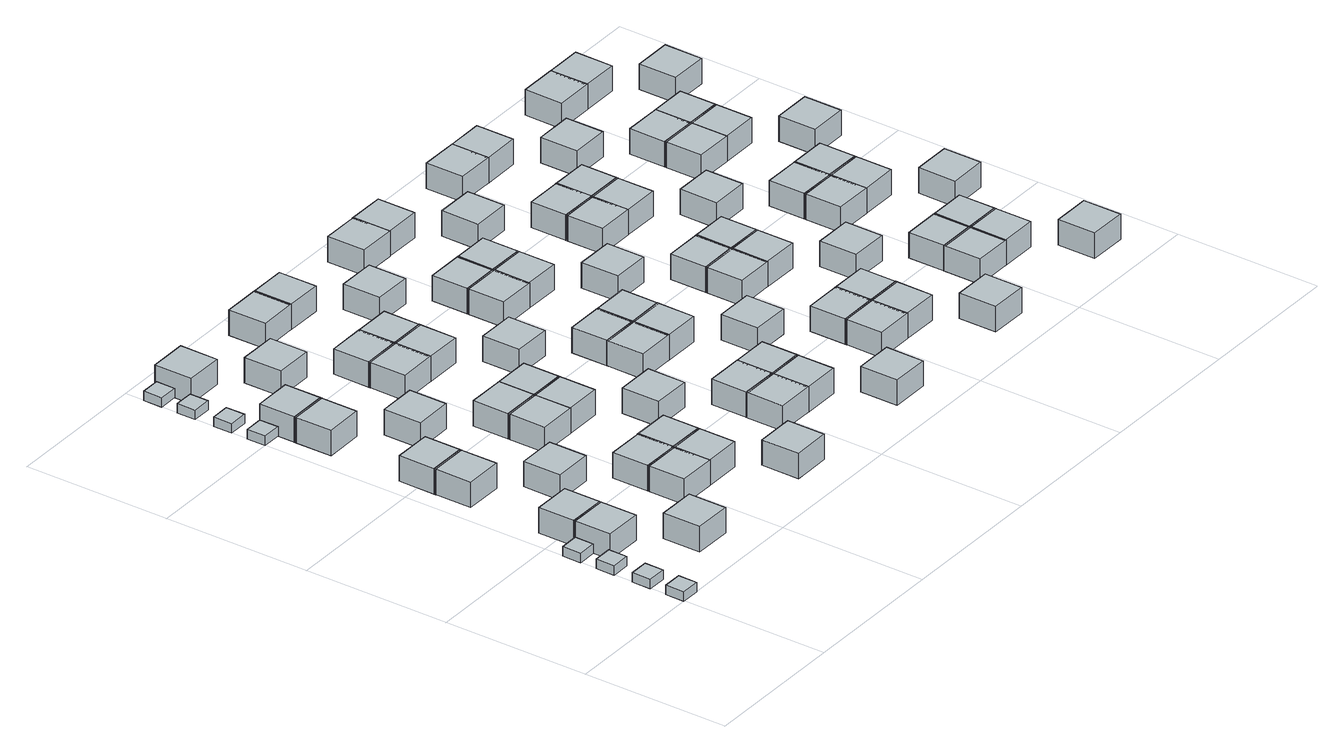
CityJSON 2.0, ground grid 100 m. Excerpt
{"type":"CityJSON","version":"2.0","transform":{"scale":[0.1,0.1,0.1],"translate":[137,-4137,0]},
"CityObjects":{
"object1":{"type":"GenericCityObject","geometry":[{"type":"Solid","lod":"1","boundaries":[[[[0,1,2,3]],[[4,5,1,0]],[[5,6,2,1]],[[6,7,3,2]],[[7,4,0,3]],[[7,6,5,4]]]]}]},
"object2":{"type":"GenericCityObject","geometry":[{"type":"Solid","lod":"1","boundaries":[[[[8,9,10,11]],[[12,13,9,8]],[[13,14,10,9]],[[14,15,11,10]],[[15,12,8,11]],[[15,14,13,12]]]]}]},
"object3":{"type":"GenericCityObject","geometry":[{"type":"Solid","lod":"1","boundaries":[[[[16,17,18,19]],[[20,21,17,16]],[[21,22,18,17]],[[22,23,19,18]],[[23,20,16,19]],[[23,22,21,20]]]]}]},
"object4":{"type":"GenericCityObject","geometry":[{"type":"Solid","lod":"1","boundaries":[[[[24,25,26,27]],[[28,29,25,24]],[[29,30,26,25]],[[30,31,27,26]],[[31,28,24,27]],[[31,30,29,28]]]]}]},
"object5":{"type":"GenericCityObject","geometry":[{"type":"Solid","lod":"1","boundaries":[[[[32,33,34,35]],[[36,37,33,32]],[[37,38,34,33]],[[38,39,35,34]],[[39,36,32,35]],[[39,38,37,36]]]]}]},
"object6":{"type":"GenericCityObject","geometry":[{"type":"Solid","lod":"1","boundaries":[[[[26,40,41,42]],[[43,44,40,26]],[[44,45,41,40]],[[45,46,42,41]],[[46,43,26,42]],[[46,45,44,43]]]]}]},
"object7":{"type":"GenericCityObject","geometry":[{"type":"Solid","lod":"1","boundaries":[[[[47,48,49,50]],[[51,52,48,47]],[[52,53,49,48]],[[53,54,50,49]],[[54,51,47,50]],[[54,53,52,51]]]]}]},
"object8":{"type":"GenericCityObject","geometry":[{"type":"Solid","lod":"1","boundaries":[[[[55,56,57,58]],[[59,60,56,55]],[[60,61,57,56]],[[61,62,58,57]],[[62,59,55,58]],[[62,61,60,59]]]]}]},
"object9":{"type":"GenericCityObject","geometry":[{"type":"Solid","lod":"1","boundaries":[[[[63,64,65,66]],[[67,68,64,63]],[[68,69,65,64]],[[69,70,66,65]],[[70,67,63,66]],[[70,69,68,67]]]]}]},
"object10":{"type":"GenericCityObject","geometry":[{"type":"Solid","lod":"1","boundaries":[[[[71,72,73,74]],[[75,76,72,71]],[[76,77,73,72]],[[77,78,74,73]],[[78,75,71,74]],[[78,77,76,75]]]]}]},
"object11":{"type":"GenericCityObject","geometry":[{"type":"Solid","lod":"1","boundaries":[[[[79,80,81,82]],[[83,84,80,79]],[[84,85,81,80]],[[85,86,82,81]],[[86,83,79,82]],[[86,85,84,83]]]]}]},
"object12":{"type":"GenericCityObject","geometry":[{"type":"Solid","lod":"1","boundaries":[[[[87,88,89,90]],[[91,92,88,87]],[[92,93,89,88]],[[93,94,90,89]],[[94,91,87,90]],[[94,93,92,91]]]]}]},
"object13":{"type":"GenericCityObject","geometry":[{"type":"Solid","lod":"1","boundaries":[[[[95,96,97,98]],[[99,100,96,95]],[[100,101,97,96]],[[101,102,98,97]],[[102,99,95,98]],[[102,101,100,99]]]]}]},
"object14":{"type":"GenericCityObject","geometry":[{"type":"Solid","lod":"1","boundaries":[[[[103,104,105,106]],[[107,108,104,103]],[[108,109,105,104]],[[109,110,106,105]],[[110,107,103,106]],[[110,109,108,107]]]]}]},
"object15":{"type":"GenericCityObject","geometry":[{"type":"Solid","lod":"1","boundaries":[[[[111,112,113,114]],[[115,116,112,111]],[[116,117,113,112]],[[117,118,114,113]],[[118,115,111,114]],[[118,117,116,115]]]]}]},
"object16":{"type":"GenericCityObject","geometry":[{"type":"Solid","lod":"1","boundaries":[[[[119,120,121,122]],[[123,124,120,119]],[[124,125,121,120]],[[125,126,122,121]],[[126,123,119,122]],[[126,125,124,123]]]]}]},
"object17":{"type":"GenericCityObject","geometry":[{"type":"Solid","lod":"1","boundaries":[[[[127,128,129,130]],[[131,132,128,127]],[[132,133,129,128]],[[133,134,130,129]],[[134,131,127,130]],[[134,133,132,131]]]]}]},
"object18":{"type":"GenericCityObject","geometry":[{"type":"Solid","lod":"1","boundaries":[[[[135,136,137,138]],[[139,140,136,135]],[[140,141,137,136]],[[141,142,138,137]],[[142,139,135,138]],[[142,141,140,139]]]]}]},
"object19":{"type":"GenericCityObject","geometry":[{"type":"Solid","lod":"1","boundaries":[[[[143,144,145,146]],[[147,148,144,143]],[[148,149,145,144]],[[149,150,146,145]],[[150,147,143,146]],[[150,149,148,147]]]]}]},
"object20":{"type":"GenericCityObject","geometry":[{"type":"Solid","lod":"1","boundaries":[[[[151,152,153,154]],[[155,156,152,151]],[[156,157,153,152]],[[157,158,154,153]],[[158,155,151,154]],[[158,157,156,155]]]]}]},
"object21":{"type":"GenericCityObject","geometry":[{"type":"Solid","lod":"1","boundaries":[[[[159,160,161,162]],[[163,164,160,159]],[[164,165,161,160]],[[165,166,162,161]],[[166,163,159,162]],[[166,165,164,163]]]]}]},
"object22":{"type":"GenericCityObject","geometry":[{"type":"Solid","lod":"1","boundaries":[[[[167,168,169,170]],[[171,172,168,167]],[[172,173,169,168]],[[173,174,170,169]],[[174,171,167,170]],[[174,173,172,171]]]]}]},
"object23":{"type":"GenericCityObject","geometry":[{"type":"Solid","lod":"1","boundaries":[[[[175,176,177,178]],[[179,180,176,175]],[[180,181,177,176]],[[181,182,178,177]],[[182,179,175,178]],[[182,181,180,179]]]]}]},
"object24":{"type":"GenericCityObject","geometry":[{"type":"Solid","lod":"1","boundaries":[[[[183,184,185,186]],[[187,188,184,183]],[[188,189,185,184]],[[189,190,186,185]],[[190,187,183,186]],[[190,189,188,187]]]]}]},
"object25":{"type":"GenericCityObject","geometry":[{"type":"Solid","lod":"1","boundaries":[[[[191,192,193,194]],[[195,196,192,191]],[[196,197,193,192]],[[197,198,194,193]],[[198,195,191,194]],[[198,197,196,195]]]]}]},
"object26":{"type":"GenericCityObject","geometry":[{"type":"Solid","lod":"1","boundaries":[[[[199,200,201,202]],[[203,204,200,199]],[[204,205,201,200]],[[205,206,202,201]],[[206,203,199,202]],[[206,205,204,203]]]]}]},
"object27":{"type":"GenericCityObject","geometry":[{"type":"Solid","lod":"1","boundaries":[[[[207,208,209,210]],[[211,212,208,207]],[[212,213,209,208]],[[213,214,210,209]],[[214,211,207,210]],[[214,213,212,211]]]]}]},
"object28":{"type":"GenericCityObject","geometry":[{"type":"Solid","lod":"1","boundaries":[[[[215,216,217,218]],[[219,220,216,215]],[[220,221,217,216]],[[221,222,218,217]],[[222,219,215,218]],[[222,221,220,219]]]]}]},
"object29":{"type":"GenericCityObject","geometry":[{"type":"Solid","lod":"1","boundaries":[[[[223,224,225,226]],[[227,228,224,223]],[[228,229,225,224]],[[229,230,226,225]],[[230,227,223,226]],[[230,229,228,227]]]]}]},
"object30":{"type":"GenericCityObject","geometry":[{"type":"Solid","lod":"1","boundaries":[[[[231,232,233,234]],[[235,236,232,231]],[[236,237,233,232]],[[237,238,234,233]],[[238,235,231,234]],[[238,237,236,235]]]]}]},
"object31":{"type":"GenericCityObject","geometry":[{"type":"Solid","lod":"1","boundaries":[[[[239,240,241,242]],[[243,244,240,239]],[[244,245,241,240]],[[245,246,242,241]],[[246,243,239,242]],[[246,245,244,243]]]]}]},
"object32":{"type":"GenericCityObject","geometry":[{"type":"Solid","lod":"1","boundaries":[[[[247,248,249,250]],[[251,252,248,247]],[[252,253,249,248]],[[253,254,250,249]],[[254,251,247,250]],[[254,253,252,251]]]]}]},
"object33":{"type":"GenericCityObject","geometry":[{"type":"Solid","lod":"1","boundaries":[[[[255,256,257,258]],[[259,260,256,255]],[[260,261,257,256]],[[261,262,258,257]],[[262,259,255,258]],[[262,261,260,259]]]]}]},
"object34":{"type":"GenericCityObject","geometry":[{"type":"Solid","lod":"1","boundaries":[[[[263,264,265,266]],[[267,268,264,263]],[[268,269,265,264]],[[269,270,266,265]],[[270,267,263,266]],[[270,269,268,267]]]]}]},
"object35":{"type":"GenericCityObject","geometry":[{"type":"Solid","lod":"1","boundaries":[[[[271,272,273,274]],[[275,276,272,271]],[[276,277,273,272]],[[277,278,274,273]],[[278,275,271,274]],[[278,277,276,275]]]]}]},
"object36":{"type":"GenericCityObject","geometry":[{"type":"Solid","lod":"1","boundaries":[[[[279,280,281,282]],[[283,284,280,279]],[[284,285,281,280]],[[285,286,282,281]],[[286,283,279,282]],[[286,285,284,283]]]]}]},
"object37":{"type":"GenericCityObject","geometry":[{"type":"Solid","lod":"1","boundaries":[[[[287,288,289,290]],[[291,292,288,287]],[[292,293,289,288]],[[293,294,290,289]],[[294,291,287,290]],[[294,293,292,291]]]]}]},
"object38":{"type":"GenericCityObject","geometry":[{"type":"Solid","lod":"1","boundaries":[[[[295,296,297,298]],[[299,300,296,295]],[[300,301,297,296]],[[301,302,298,297]],[[302,299,295,298]],[[302,301,300,299]]]]}]},
"object39":{"type":"GenericCityObject","geometry":[{"type":"Solid","lod":"1","boundaries":[[[[303,304,305,306]],[[307,308,304,303]],[[308,309,305,304]],[[309,310,306,305]],[[310,307,303,306]],[[310,309,308,307]]]]}]},
"object40":{"type":"GenericCityObject","geometry":[{"type":"Solid","lod":"1","boundaries":[[[[311,312,313,314]],[[315,316,312,311]],[[316,317,313,312]],[[317,318,314,313]],[[318,315,311,314]],[[318,317,316,315]]]]}]},
"object41":{"type":"GenericCityObject","geometry":[{"type":"Solid","lod":"1","boundaries":[[[[319,320,321,322]],[[323,324,320,319]],[[324,325,321,320]],[[325,326,322,321]],[[326,323,319,322]],[[326,325,324,323]]]]}]},
"object42":{"type":"GenericCityObject","geometry":[{"type":"Solid","lod":"1","boundaries":[[[[327,328,329,330]],[[331,332,328,327]],[[332,333,329,328]],[[333,334,330,329]],[[334,331,327,330]],[[334,333,332,331]]]]}]},
"object43":{"type":"GenericCityObject","geometry":[{"type":"Solid","lod":"1","boundaries":[[[[335,336,337,338]],[[339,340,336,335]],[[340,341,337,336]],[[341,342,338,337]],[[342,339,335,338]],[[342,341,340,339]]]]}]},
"object44":{"type":"GenericCityObject","geometry":[{"type":"Solid","lod":"1","boundaries":[[[[343,344,345,346]],[[347,348,344,343]],[[348,349,345,344]],[[349,350,346,345]],[[350,347,343,346]],[[350,349,348,347]]]]}]},
"object45":{"type":"GenericCityObject","geometry":[{"type":"Solid","lod":"1","boundaries":[[[[351,352,353,354]],[[355,356,352,351]],[[356,357,353,352]],[[357,358,354,353]],[[358,355,351,354]],[[358,357,356,355]]]]}]},
"object46":{"type":"GenericCityObject","geometry":[{"type":"Solid","lod":"1","boundaries":[[[[359,360,361,362]],[[363,364,360,359]],[[364,365,361,360]],[[365,366,362,361]],[[366,363,359,362]],[[366,365,364,363]]]]}]},
"object47":{"type":"GenericCityObject","geometry":[{"type":"Solid","lod":"1","boundaries":[[[[367,368,369,370]],[[371,372,368,367]],[[372,373,369,368]],[[373,374,370,369]],[[374,371,367,370]],[[374,373,372,371]]]]}]},
"object48":{"type":"GenericCityObject","geometry":[{"type":"Solid","lod":"1","boundaries":[[[[375,376,377,378]],[[379,380,376,375]],[[380,381,377,376]],[[381,382,378,377]],[[382,379,375,378]],[[382,381,380,379]]]]}]},
"object49":{"type":"GenericCityObject","geometry":[{"type":"Solid","lod":"1","boundaries":[[[[383,384,385,386]],[[387,388,384,383]],[[388,389,385,384]],[[389,390,386,385]],[[390,387,383,386]],[[390,389,388,387]]]]}]},
"object50":{"type":"GenericCityObject","geometry":[{"type":"Solid","lod":"1","boundaries":[[[[391,392,393,394]],[[395,396,392,391]],[[396,397,393,392]],[[397,398,394,393]],[[398,395,391,394]],[[398,397,396,395]]]]}]},
"object51":{"type":"GenericCityObject","geometry":[{"type":"Solid","lod":"1","boundaries":[[[[399,400,401,402]],[[403,404,400,399]],[[404,405,401,400]],[[405,406,402,401]],[[406,403,399,402]],[[406,405,404,403]]]]}]},
"object52":{"type":"GenericCityObject","geometry":[{"type":"Solid","lod":"1","boundaries":[[[[407,408,409,410]],[[411,412,408,407]],[[412,413,409,408]],[[413,414,410,409]],[[414,411,407,410]],[[414,413,412,411]]]]}]},
"object53":{"type":"GenericCityObject","geometry":[{"type":"Solid","lod":"1","boundaries":[[[[415,416,417,418]],[[419,420,416,415]],[[420,421,417,416]],[[421,422,418,417]],[[422,419,415,418]],[[422,421,420,419]]]]}]},
"object54":{"type":"GenericCityObject","geometry":[{"type":"Solid","lod":"1","boundaries":[[[[423,424,425,426]],[[427,428,424,423]],[[428,429,425,424]],[[429,430,426,425]],[[430,427,423,426]],[[430,429,428,427]]]]}]},
"object55":{"type":"GenericCityObject","geometry":[{"type":"Solid","lod":"1","boundaries":[[[[431,432,433,434]],[[435,436,432,431]],[[436,437,433,432]],[[437,438,434,433]],[[438,435,431,434]],[[438,437,436,435]]]]}]},
"object56":{"type":"GenericCityObject","geometry":[{"type":"Solid","lod":"1","boundaries":[[[[439,440,441,442]],[[443,444,440,439]],[[444,445,441,440]],[[445,446,442,441]],[[446,443,439,442]],[[446,445,444,443]]]]}]},
"object57":{"type":"GenericCityObject","geometry":[{"type":"Solid","lod":"1","boundaries":[[[[447,448,449,450]],[[451,452,448,447]],[[452,453,449,448]],[[453,454,450,449]],[[454,451,447,450]],[[454,453,452,451]]]]}]},
"object58":{"type":"GenericCityObject","geometry":[{"type":"Solid","lod":"1","boundaries":[[[[455,456,457,458]],[[459,460,456,455]],[[460,461,457,456]],[[461,462,458,457]],[[462,459,455,458]],[[462,461,460,459]]]]}]},
"object59":{"type":"GenericCityObject","geometry":[{"type":"Solid","lod":"1","boundaries":[[[[463,464,465,466]],[[467,468,464,463]],[[468,469,465,464]],[[469,470,466,465]],[[470,467,463,466]],[[470,469,468,467]]]]}]},
"object60":{"type":"GenericCityObject","geometry":[{"type":"Solid","lod":"1","boundaries":[[[[471,472,473,474]],[[475,476,472,471]],[[476,477,473,472]],[[477,478,474,473]],[[478,475,471,474]],[[478,477,476,475]]]]}]},
"object61":{"type":"GenericCityObject","geometry":[{"type":"Solid","lod":"1","boundaries":[[[[479,480,481,482]],[[483,484,480,479]],[[484,485,481,480]],[[485,486,482,481]],[[486,483,479,482]],[[486,485,484,483]]]]}]},
"object62":{"type":"GenericCityObject","geometry":[{"type":"Solid","lod":"1","boundaries":[[[[487,488,489,490]],[[491,492,488,487]],[[492,493,489,488]],[[493,494,490,489]],[[494,491,487,490]],[[494,493,492,491]]]]}]},
"object63":{"type":"GenericCityObject","geometry":[{"type":"Solid","lod":"1","boundaries":[[[[495,496,497,498]],[[499,500,496,495]],[[500,501,497,496]],[[501,502,498,497]],[[502,499,495,498]],[[502,501,500,499]]]]}]},
"object64":{"type":"GenericCityObject","geometry":[{"type":"Solid","lod":"1","boundaries":[[[[503,504,505,506]],[[507,508,504,503]],[[508,509,505,504]],[[509,510,506,505]],[[510,507,503,506]],[[510,509,508,507]]]]}]},
"object65":{"type":"GenericCityObject","geometry":[{"type":"Solid","lod":"1","boundaries":[[[[511,512,513,514]],[[515,516,512,511]],[[516,517,513,512]],[[517,518,514,513]],[[518,515,511,514]],[[518,517,516,515]]]]}]},
"object66":{"type":"GenericCityObject","geometry":[{"type":"Solid","lod":"1","boundaries":[[[[519,520,521,522]],[[523,524,520,519]],[[524,525,521,520]],[[525,526,522,521]],[[526,523,519,522]],[[526,525,524,523]]]]}]},
"object67":{"type":"GenericCityObject","geometry":[{"type":"Solid","lod":"1","boundaries":[[[[527,528,529,530]],[[531,532,528,527]],[[532,533,529,528]],[[533,534,530,529]],[[534,531,527,530]],[[534,533,532,531]]]]}]},
"object68":{"type":"GenericCityObject","geometry":[{"type":"Solid","lod":"1","boundaries":[[[[535,536,537,538]],[[539,540,536,535]],[[540,541,537,536]],[[541,542,538,537]],[[542,539,535,538]],[[542,541,540,539]]]]}]},
"object69":{"type":"GenericCityObject","geometry":[{"type":"Solid","lod":"1","boundaries":[[[[543,544,545,546]],[[547,548,544,543]],[[548,549,545,544]],[[549,550,546,545]],[[550,547,543,546]],[[550,549,548,547]]]]}]},
"object70":{"type":"GenericCityObject","geometry":[{"type":"Solid","lod":"1","boundaries":[[[[551,552,553,554]],[[555,556,552,551]],[[556,557,553,552]],[[557,558,554,553]],[[558,555,551,554]],[[558,557,556,555]]]]}]},
"object71":{"type":"GenericCityObject","geometry":[{"type":"Solid","lod":"1","boundaries":[[[[559,560,561,562]],[[563,564,560,559]],[[564,565,561,560]],[[565,566,562,561]],[[566,563,559,562]],[[566,565,564,563]]]]}]},
"object72":{"type":"GenericCityObject","geometry":[{"type":"Solid","lod":"1","boundaries":[[[[567,568,569,570]],[[571,572,568,567]],[[572,573,569,568]],[[573,574,570,569]],[[574,571,567,570]],[[574,573,572,571]]]]}]},
"object73":{"type":"GenericCityObject","geometry":[{"type":"Solid","lod":"1","boundaries":[[[[575,576,577,578]],[[579,580,576,575]],[[580,581,577,576]],[[581,582,578,577]],[[582,579,575,578]],[[582,581,580,579]]]]}]},
"object74":{"type":"GenericCityObject","geometry":[{"type":"Solid","lod":"1","boundaries":[[[[583,584,585,586]],[[587,588,584,583]],[[588,589,585,584]],[[589,590,586,585]],[[590,587,583,586]],[[590,589,588,587]]]]}]},
"object75":{"type":"GenericCityObject","geometry":[{"type":"Solid","lod":"1","boundaries":[[[[591,592,593,594]],[[595,596,592,591]],[[596,597,593,592]],[[597,598,594,593]],[[598,595,591,594]],[[598,597,596,595]]]]}]},
"object76":{"type":"GenericCityObject","geometry":[{"type":"Solid","lod":"1","boundaries":[[[[599,600,601,602]],[[603,604,600,599]],[[604,605,601,600]],[[605,606,602,601]],[[606,603,599,602]],[[606,605,604,603]]]]}]},
"object77":{"type":"GenericCityObject","geometry":[{"type":"Solid","lod":"1","boundaries":[[[[607,608,609,610]],[[611,612,608,607]],[[612,613,609,608]],[[613,614,610,609]],[[614,611,607,610]],[[614,613,612,611]]]]}]},
"object78":{"type":"GenericCityObject","geometry":[{"type":"Solid","lod":"1","boundaries":[[[[615,616,617,618]],[[619,620,616,615]],[[620,621,617,616]],[[621,622,618,617]],[[622,619,615,618]],[[622,621,620,619]]]]}]},
"object79":{"type":"GenericCityObject","geometry":[{"type":"Solid","lod":"1","boundaries":[[[[623,624,625,626]],[[627,628,624,623]],[[628,629,625,624]],[[629,630,626,625]],[[630,627,623,626]],[[630,629,628,627]]]]}]},
"object80":{"type":"GenericCityObject","geometry":[{"type":"Solid","lod":"1","boundaries":[[[[631,632,633,634]],[[635,636,632,631]],[[636,637,633,632]],[[637,638,634,633]],[[638,635,631,634]],[[638,637,636,635]]]]}]},
"object81":{"type":"GenericCityObject","geometry":[{"type":"Solid","lod":"1","boundaries":[[[[639,640,641,642]],[[643,644,640,639]],[[644,645,641,640]],[[645,646,642,641]],[[646,643,639,642]],[[646,645,644,643]]]]}]},
"object82":{"type":"GenericCityObject","geometry":[{"type":"Solid","lod":"1","boundaries":[[[[647,648,649,650]],[[651,652,648,647]],[[652,653,649,648]],[[653,654,650,649]],[[654,651,647,650]],[[654,653,652,651]]]]}]},
"object83":{"type":"GenericCityObject","geometry":[{"type":"Solid","lod":"1","boundaries":[[[[655,656,657,658]],[[659,660,656,655]],[[660,661,657,656]],[[661,662,658,657]],[[662,659,655,658]],[[662,661,660,659]]]]}]},
"object84":{"type":"GenericCityObject","geometry":[{"type":"Solid","lod":"1","boundaries":[[[[663,664,665,666]],[[667,668,664,663]],[[668,669,665,664]],[[669,670,666,665]],[[670,667,663,666]],[[670,669,668,667]]]]}]},
"object85":{"type":"GenericCityObject","geometry":[{"type":"Solid","lod":"1","boundaries":[[[[671,672,673,674]],[[675,676,672,671]],[[676,677,673,672]],[[677,678,674,673]],[[678,675,671,674]],[[678,677,676,675]]]]}]},
"object86":{"type":"GenericCityObject","geometry":[{"type":"Solid","lod":"1","boundaries":[[[[679,680,681,682]],[[683,684,680,679]],[[684,685,681,680]],[[685,686,682,681]],[[686,683,679,682]],[[686,685,684,683]]]]}]},
"object87":{"type":"GenericCityObject","geometry":[{"type":"Solid","lod":"1","boundaries":[[[[687,688,689,690]],[[691,692,688,687]],[[692,693,689,688]],[[693,694,690,689]],[[694,691,687,690]],[[694,693,692,691]]]]}]},
"object88":{"type":"GenericCityObject","geometry":[{"type":"Solid","lod":"1","boundaries":[[[[695,696,697,698]],[[699,700,696,695]],[[700,701,697,696]],[[701,702,698,697]],[[702,699,695,698]],[[702,701,700,699]]]]}]},
"object89":{"type":"GenericCityObject","geometry":[{"type":"Solid","lod":"1","boundaries":[[[[703,704,705,706]],[[707,708,704,703]],[[708,709,705,704]],[[709,710,706,705]],[[710,707,703,706]],[[710,709,708,707]]]]}]},
"object90":{"type":"GenericCityObject","geometry":[{"type":"Solid","lod":"1","boundaries":[[[[711,712,713,714]],[[715,716,712,711]],[[716,717,713,712]],[[717,718,714,713]],[[718,715,711,714]],[[718,717,716,715]]]]}]},
"object91":{"type":"GenericCityObject","geometry":[{"type":"Solid","lod":"1","boundaries":[[[[719,720,721,722]],[[723,724,720,719]],[[724,725,721,720]],[[725,726,722,721]],[[726,723,719,722]],[[726,725,724,723]]]]}]}
},
"vertices":[
[0,0,0],[130,0,0],[130,130,0],[0,130,0],[0,0,65],[130,0,65],[130,130,65],[0,130,65],
[0,240,0],[130,240,0],[130,370,0],[0,370,0],[0,240,65],[130,240,65],[130,370,65],[0,370,65],
[0,500,0],[130,500,0],[130,630,0],[0,630,0],[0,500,65],[130,500,65],[130,630,65],[0,630,65],
[0,740,0],[130,740,0],[130,870,0],[0,870,0],[0,740,65],[130,740,65],[130,870,65],[0,870,65],
[130,620,0],[392,620,0],[392,882,0],[130,882,0],[130,620,175],[392,620,175],[392,882,175],[130,882,175],
[392,870,0],[392,1132,0],[130,1132,0],[130,870,175],[392,870,175],[392,1132,175],[130,1132,175],
[500,240,0],[762,240,0],[762,502,0],[500,502,0],[500,240,175],[762,240,175],[762,502,175],[500,502,175],
[130,1620,0],[392,1620,0],[392,1882,0],[130,1882,0],[130,1620,175],[392,1620,175],[392,1882,175],[130,1882,175],
[130,1870,0],[392,1870,0],[392,2132,0],[130,2132,0],[130,1870,175],[392,1870,175],[392,2132,175],[130,2132,175],
[0,3000,0],[130,3000,0],[130,3130,0],[0,3130,0],[0,3000,65],[130,3000,65],[130,3130,65],[0,3130,65],
[500,1240,0],[762,1240,0],[762,1502,0],[500,1502,0],[500,1240,175],[762,1240,175],[762,1502,175],[500,1502,175],
[0,3240,0],[130,3240,0],[130,3370,0],[0,3370,0],[0,3240,65],[130,3240,65],[130,3370,65],[0,3370,65],
[130,2620,0],[392,2620,0],[392,2882,0],[130,2882,0],[130,2620,175],[392,2620,175],[392,2882,175],[130,2882,175],
[0,3500,0],[130,3500,0],[130,3630,0],[0,3630,0],[0,3500,65],[130,3500,65],[130,3630,65],[0,3630,65],
[130,2870,0],[392,2870,0],[392,3132,0],[130,3132,0],[130,2870,175],[392,2870,175],[392,3132,175],[130,3132,175],
[0,3740,0],[130,3740,0],[130,3870,0],[0,3870,0],[0,3740,65],[130,3740,65],[130,3870,65],[0,3870,65],
[880,620,0],[1142,620,0],[1142,882,0],[880,882,0],[880,620,175],[1142,620,175],[1142,882,175],[880,882,175],
[880,870,0],[1142,870,0],[1142,1132,0],[880,1132,0],[880,870,175],[1142,870,175],[1142,1132,175],[880,1132,175],
[500,2240,0],[762,2240,0],[762,2502,0],[500,2502,0],[500,2240,175],[762,2240,175],[762,2502,175],[500,2502,175],
[130,3620,0],[392,3620,0],[392,3882,0],[130,3882,0],[130,3620,175],[392,3620,175],[392,3882,175],[130,3882,175],
[1130,620,0],[1392,620,0],[1392,882,0],[1130,882,0],[1130,620,175],[1392,620,175],[1392,882,175],[1130,882,175],
[880,1620,0],[1142,1620,0],[1142,1882,0],[880,1882,0],[880,1620,175],[1142,1620,175],[1142,1882,175],[880,1882,175],
[1130,870,0],[1392,870,0],[1392,1132,0],[1130,1132,0],[1130,870,175],[1392,870,175],[1392,1132,175],[1130,1132,175],
[880,1870,0],[1142,1870,0],[1142,2132,0],[880,2132,0],[880,1870,175],[1142,1870,175],[1142,2132,175],[880,2132,175],
[500,3240,0],[762,3240,0],[762,3502,0],[500,3502,0],[500,3240,175],[762,3240,175],[762,3502,175],[500,3502,175],
[1500,240,0],[1762,240,0],[1762,502,0],[1500,502,0],[1500,240,175],[1762,240,175],[1762,502,175],[1500,502,175],
[1130,1620,0],[1392,1620,0],[1392,1882,0],[1130,1882,0],[1130,1620,175],[1392,1620,175],[1392,1882,175],[1130,1882,175],
[880,2620,0],[1142,2620,0],[1142,2882,0],[880,2882,0],[880,2620,175],[1142,2620,175],[1142,2882,175],[880,2882,175],
[1130,1870,0],[1392,1870,0],[1392,2132,0],[1130,2132,0],[1130,1870,175],[1392,1870,175],[1392,2132,175],[1130,2132,175],
[880,2870,0],[1142,2870,0],[1142,3132,0],[880,3132,0],[880,2870,175],[1142,2870,175],[1142,3132,175],[880,3132,175],
[1500,1240,0],[1762,1240,0],[1762,1502,0],[1500,1502,0],[1500,1240,175],[1762,1240,175],[1762,1502,175],[1500,1502,175],
[1130,2620,0],[1392,2620,0],[1392,2882,0],[1130,2882,0],[1130,2620,175],[1392,2620,175],[1392,2882,175],[1130,2882,175],
[880,3620,0],[1142,3620,0],[1142,3882,0],[880,3882,0],[880,3620,175],[1142,3620,175],[1142,3882,175],[880,3882,175],
[1130,2870,0],[1392,2870,0],[1392,3132,0],[1130,3132,0],[1130,2870,175],[1392,2870,175],[1392,3132,175],[1130,3132,175],
[1880,620,0],[2142,620,0],[2142,882,0],[1880,882,0],[1880,620,175],[2142,620,175],[2142,882,175],[1880,882,175],
[1880,870,0],[2142,870,0],[2142,1132,0],[1880,1132,0],[1880,870,175],[2142,870,175],[2142,1132,175],[1880,1132,175],
[1500,2240,0],[1762,2240,0],[1762,2502,0],[1500,2502,0],[1500,2240,175],[1762,2240,175],[1762,2502,175],[1500,2502,175],
[1130,3620,0],[1392,3620,0],[1392,3882,0],[1130,3882,0],[1130,3620,175],[1392,3620,175],[1392,3882,175],[1130,3882,175],
[2130,620,0],[2392,620,0],[2392,882,0],[2130,882,0],[2130,620,175],[2392,620,175],[2392,882,175],[2130,882,175],
[1880,1620,0],[2142,1620,0],[2142,1882,0],[1880,1882,0],[1880,1620,175],[2142,1620,175],[2142,1882,175],[1880,1882,175],
[2130,870,0],[2392,870,0],[2392,1132,0],[2130,1132,0],[2130,870,175],[2392,870,175],[2392,1132,175],[2130,1132,175],
[1880,1870,0],[2142,1870,0],[2142,2132,0],[1880,2132,0],[1880,1870,175],[2142,1870,175],[2142,2132,175],[1880,2132,175],
[1500,3240,0],[1762,3240,0],[1762,3502,0],[1500,3502,0],[1500,3240,175],[1762,3240,175],[1762,3502,175],[1500,3502,175],
[2500,240,0],[2762,240,0],[2762,502,0],[2500,502,0],[2500,240,175],[2762,240,175],[2762,502,175],[2500,502,175],
[2130,1620,0],[2392,1620,0],[2392,1882,0],[2130,1882,0],[2130,1620,175],[2392,1620,175],[2392,1882,175],[2130,1882,175],
[1880,2620,0],[2142,2620,0],[2142,2882,0],[1880,2882,0],[1880,2620,175],[2142,2620,175],[2142,2882,175],[1880,2882,175],
[2130,1870,0],[2392,1870,0],[2392,2132,0],[2130,2132,0],[2130,1870,175],[2392,1870,175],[2392,2132,175],[2130,2132,175],
[1880,2870,0],[2142,2870,0],[2142,3132,0],[1880,3132,0],[1880,2870,175],[2142,2870,175],[2142,3132,175],[1880,3132,175],
[2500,1240,0],[2762,1240,0],[2762,1502,0],[2500,1502,0],[2500,1240,175],[2762,1240,175],[2762,1502,175],[2500,1502,175],
[2130,2620,0],[2392,2620,0],[2392,2882,0],[2130,2882,0],[2130,2620,175],[2392,2620,175],[2392,2882,175],[2130,2882,175],
[1880,3620,0],[2142,3620,0],[2142,3882,0],[1880,3882,0],[1880,3620,175],[2142,3620,175],[2142,3882,175],[1880,3882,175],
[2130,2870,0],[2392,2870,0],[2392,3132,0],[2130,3132,0],[2130,2870,175],[2392,2870,175],[2392,3132,175],[2130,3132,175],
[2880,620,0],[3142,620,0],[3142,882,0],[2880,882,0],[2880,620,175],[3142,620,175],[3142,882,175],[2880,882,175],
[2880,870,0],[3142,870,0],[3142,1132,0],[2880,1132,0],[2880,870,175],[3142,870,175],[3142,1132,175],[2880,1132,175],
[2500,2240,0],[2762,2240,0],[2762,2502,0],[2500,2502,0],[2500,2240,175],[2762,2240,175],[2762,2502,175],[2500,2502,175],
[2130,3620,0],[2392,3620,0],[2392,3882,0],[2130,3882,0],[2130,3620,175],[2392,3620,175],[2392,3882,175],[2130,3882,175],
[3130,620,0],[3392,620,0],[3392,882,0],[3130,882,0],[3130,620,175],[3392,620,175],[3392,882,175],[3130,882,175],
[2880,1620,0],[3142,1620,0],[3142,1882,0],[2880,1882,0],[2880,1620,175],[3142,1620,175],[3142,1882,175],[2880,1882,175],
[3130,870,0],[3392,870,0],[3392,1132,0],[3130,1132,0],[3130,870,175],[3392,870,175],[3392,1132,175],[3130,1132,175],
[2880,1870,0],[3142,1870,0],[3142,2132,0],[2880,2132,0],[2880,1870,175],[3142,1870,175],[3142,2132,175],[2880,2132,175],
[2500,3240,0],[2762,3240,0],[2762,3502,0],[2500,3502,0],[2500,3240,175],[2762,3240,175],[2762,3502,175],[2500,3502,175],
[3500,240,0],[3762,240,0],[3762,502,0],[3500,502,0],[3500,240,175],[3762,240,175],[3762,502,175],[3500,502,175],
[3130,1620,0],[3392,1620,0],[3392,1882,0],[3130,1882,0],[3130,1620,175],[3392,1620,175],[3392,1882,175],[3130,1882,175],
[2880,2620,0],[3142,2620,0],[3142,2882,0],[2880,2882,0],[2880,2620,175],[3142,2620,175],[3142,2882,175],[2880,2882,175],
[3130,1870,0],[3392,1870,0],[3392,2132,0],[3130,2132,0],[3130,1870,175],[3392,1870,175],[3392,2132,175],[3130,2132,175],
[2880,2870,0],[3142,2870,0],[3142,3132,0],[2880,3132,0],[2880,2870,175],[3142,2870,175],[3142,3132,175],[2880,3132,175],
[3500,1240,0],[3762,1240,0],[3762,1502,0],[3500,1502,0],[3500,1240,175],[3762,1240,175],[3762,1502,175],[3500,1502,175],
[3130,2620,0],[3392,2620,0],[3392,2882,0],[3130,2882,0],[3130,2620,175],[3392,2620,175],[3392,2882,175],[3130,2882,175],
[2880,3620,0],[3142,3620,0],[3142,3882,0],[2880,3882,0],[2880,3620,175],[3142,3620,175],[3142,3882,175],[2880,3882,175],
[3130,2870,0],[3392,2870,0],[3392,3132,0],[3130,3132,0],[3130,2870,175],[3392,2870,175],[3392,3132,175],[3130,3132,175],
[3880,620,0],[4142,620,0],[4142,882,0],[3880,882,0],[3880,620,175],[4142,620,175],[4142,882,175],[3880,882,175],
[3880,870,0],[4142,870,0],[4142,1132,0],[3880,1132,0],[3880,870,175],[4142,870,175],[4142,1132,175],[3880,1132,175],
[3500,2240,0],[3762,2240,0],[3762,2502,0],[3500,2502,0],[3500,2240,175],[3762,2240,175],[3762,2502,175],[3500,2502,175],
[3130,3620,0],[3392,3620,0],[3392,3882,0],[3130,3882,0],[3130,3620,175],[3392,3620,175],[3392,3882,175],[3130,3882,175],
[4130,620,0],[4392,620,0],[4392,882,0],[4130,882,0],[4130,620,175],[4392,620,175],[4392,882,175],[4130,882,175],
[3880,1620,0],[4142,1620,0],[4142,1882,0],[3880,1882,0],[3880,1620,175],[4142,1620,175],[4142,1882,175],[3880,1882,175],
[4130,870,0],[4392,870,0],[4392,1132,0],[4130,1132,0],[4130,870,175],[4392,870,175],[4392,1132,175],[4130,1132,175],
[3880,1870,0],[4142,1870,0],[4142,2132,0],[3880,2132,0],[3880,1870,175],[4142,1870,175],[4142,2132,175],[3880,2132,175],
[3500,3240,0],[3762,3240,0],[3762,3502,0],[3500,3502,0],[3500,3240,175],[3762,3240,175],[3762,3502,175],[3500,3502,175],
[4500,240,0],[4762,240,0],[4762,502,0],[4500,502,0],[4500,240,175],[4762,240,175],[4762,502,175],[4500,502,175],
[4130,1620,0],[4392,1620,0],[4392,1882,0],[4130,1882,0],[4130,1620,175],[4392,1620,175],[4392,1882,175],[4130,1882,175],
[3880,2620,0],[4142,2620,0],[4142,2882,0],[3880,2882,0],[3880,2620,175],[4142,2620,175],[4142,2882,175],[3880,2882,175],
[4130,1870,0],[4392,1870,0],[4392,2132,0],[4130,2132,0],[4130,1870,175],[4392,1870,175],[4392,2132,175],[4130,2132,175],
[3880,2870,0],[4142,2870,0],[4142,3132,0],[3880,3132,0],[3880,2870,175],[4142,2870,175],[4142,3132,175],[3880,3132,175],
[4500,1240,0],[4762,1240,0],[4762,1502,0],[4500,1502,0],[4500,1240,175],[4762,1240,175],[4762,1502,175],[4500,1502,175],
[4130,2620,0],[4392,2620,0],[4392,2882,0],[4130,2882,0],[4130,2620,175],[4392,2620,175],[4392,2882,175],[4130,2882,175],
[3880,3620,0],[4142,3620,0],[4142,3882,0],[3880,3882,0],[3880,3620,175],[4142,3620,175],[4142,3882,175],[3880,3882,175],
[4130,2870,0],[4392,2870,0],[4392,3132,0],[4130,3132,0],[4130,2870,175],[4392,2870,175],[4392,3132,175],[4130,3132,175],
[4500,2240,0],[4762,2240,0],[4762,2502,0],[4500,2502,0],[4500,2240,175],[4762,2240,175],[4762,2502,175],[4500,2502,175],
[4130,3620,0],[4392,3620,0],[4392,3882,0],[4130,3882,0],[4130,3620,175],[4392,3620,175],[4392,3882,175],[4130,3882,175],
[4500,3240,0],[4762,3240,0],[4762,3502,0],[4500,3502,0],[4500,3240,175],[4762,3240,175],[4762,3502,175],[4500,3502,175]
]}
